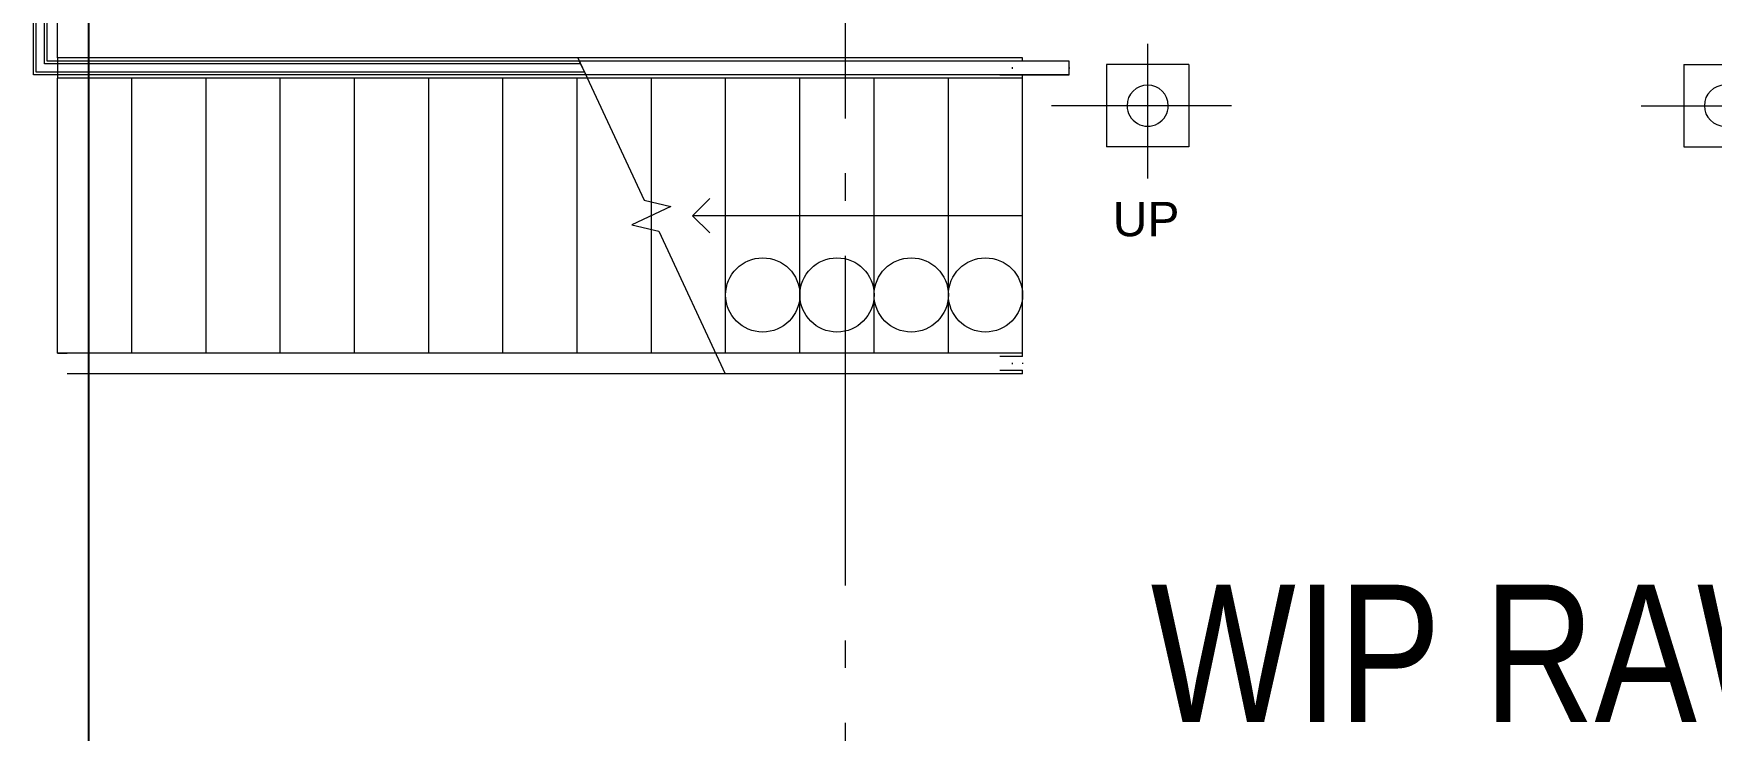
# Model space of a CAD drawing. Header units: millimetres. Extents: x -187347 to 135007, y -6415 to 292048.
# Drawn here: x -89892 to -83789, y 50181 to 52717 of the extents above; entities that cross this region are included whole.
import ezdxf

# ---------------------------------------------------------------- set-up
doc = ezdxf.new("R2010")
doc.units = ezdxf.units.MM
doc.header["$LTSCALE"] = 100
doc.linetypes.add('CRT_Dash Line_1mm', pattern=[800, 400, -400])
doc.linetypes.add('Z_LINE-CNTR', pattern=[17, 12, -2, 1, -2])
for name, color, linetype, lineweight in [('A-AREA-IDEN', 7, 'Continuous', 5), ('A-DETL-GENF', 7, 'Continuous', 5), ('A-FLOR-HRAL', 7, 'Continuous', 5), ('A-FLOR-HRAL-MBND', 7, 'CRT_Dash Line_1mm', 5), ('A-GENM', 7, 'Continuous', 5), ('S-GRID', 7, 'Continuous', 5), ('S-STRS', 7, 'Continuous', 5), ('S-STRS-ANNO', 7, 'Continuous', 5), ('S-STRS-IDEN', 7, 'Continuous', 5), ('S-STRS-MBND', 7, 'CRT_Dash Line_1mm', 5)]:
    doc.layers.add(name, color=color, linetype=linetype, lineweight=lineweight)
doc.layers.add('Tracklength', color=4, linetype='Continuous')
doc.styles.add('Arial', font='arial.ttf', dxfattribs={"height": 150})
doc.styles.add('Arial_40', font='arial.ttf', dxfattribs={"width": 0.8, "height": 125})

# ---------------------------------------------------------------- blocks, each defined once
blk = doc.blocks.new('Railing - Railing-7287846-BLOCK WORK - GROUND FLOOR PLAN - FOR SITE')
at = {"layer": 'A-FLOR-HRAL-MBND'}
for p, q in [((123057.5, -51150), (123087.5, -51150)), ((123057.5, -51478), (123057.5, -51150)), ((123057.5, -51150), (123087.5, -51150)), ((123057.5, -51478), (123057.5, -51150)), ((123087.5, -51448), (123087.5, -51150)), ((123087.5, -51448), (123087.5, -51150)), ((123135, -51448), (123087.5, -51448)), ((123135, -51448), (123087.5, -51448)), ((125037.4, -51448), (123135, -51448)), ((125037.4, -51448), (123135, -51448)), ((123135, -51478), (123057.5, -51478)), ((123135, -51478), (123057.5, -51478)), ((125051.4, -51478), (123135, -51478)), ((125051.4, -51478), (123135, -51478))]:
    blk.add_line(p, q, dxfattribs=at)
blk = doc.blocks.new('Top Rail Type - Top Rail_Internal_-7287862-BLOCK WORK - GROUND FLOOR PLAN - FOR SITE')
at = {"layer": 'A-FLOR-HRAL'}
for p, q in [((126815, -51438), (126562.3, -51438)), ((126562.3, -51488), (126815, -51488)), ((126607.8, -51465.6), (126607.8, -51460.3))]:
    blk.add_line(p, q, dxfattribs=at)
at = {"layer": 'A-FLOR-HRAL', "flags": 128}
blk.add_lwpolyline([(126815, -51461), (126815, -51463), (126815, -51464.9)], dxfattribs=at)
blk = doc.blocks.new('Top Rail Type - Top Rail_Internal_-V97-BLOCK WORK - GROUND FLOOR PLAN - FOR SITE')
at = {"layer": 'A-FLOR-HRAL', "linetype": 'CRT_Dash Line_1mm'}
for p, q in [((123047.5, -51150), (123097.5, -51150)), ((123047.5, -51488), (123047.5, -51150)), ((123097.5, -51438), (123097.5, -51150)), ((123135, -51438), (123097.5, -51438)), ((125032.7, -51438), (123135, -51438)), ((123135, -51488), (123047.5, -51488)), ((125056, -51488), (123135, -51488))]:
    blk.add_line(p, q, dxfattribs=at)
at = {"layer": 'A-FLOR-HRAL'}
for p, q in [((125032.7, -51438), (125056, -51488)), ((126815, -51438), (125032.7, -51438)), ((126815, -51488), (126815, -51438)), ((126815, -51488), (125056, -51488))]:
    blk.add_line(p, q, dxfattribs=at)
blk = doc.blocks.new('Top Rail Type - Top Rail_Internal_-7288802-BLOCK WORK - GROUND FLOOR PLAN - FOR SITE')
at = {"layer": 'A-FLOR-HRAL'}
for p, q in [((126645, -52513), (126562.3, -52513)), ((126607.8, -52540.6), (126607.8, -52535.3)), ((126562.3, -52563), (126645, -52563))]:
    blk.add_line(p, q, dxfattribs=at)
at = {"layer": 'A-FLOR-HRAL', "flags": 128}
blk.add_lwpolyline([(126645, -52536), (126645, -52538), (126645, -52539.9)], dxfattribs=at)
blk = doc.blocks.new('OCC_AR_INT_Bollard - AR_M3_GM_BOLLARD_B_1200mmH-STAINLESS STEEL-V125-BLOCK WORK - GROUND FLOOR PLAN - FOR SITE')
at = {"layer": 'A-GENM', "color": 253, "true_color": 0xaaaaaa}
for p, q in [((0, 225), (0, -265)), ((-150, 150), (150, 150)), ((-150, 150), (-150, -150)), ((150, 150), (150, -150)), ((-305, 0), (350, 0)), ((-150, -150), (150, -150))]:
    blk.add_line(p, q, dxfattribs=at)
for start, end in [(360, 180), (180, 360)]:
    blk.add_arc((0, 0), 75, start, end, dxfattribs=at)
blk = doc.blocks.new('OCC_AR_INT_Bollard - AR_M3_GM_BOLLARD_B_1200mmH-STAINLESS STEEL-V126-BLOCK WORK - GROUND FLOOR PLAN - FOR SITE')
at = {"layer": 'A-GENM', "color": 253, "true_color": 0xaaaaaa}
for p, q in [((0, -225), (0, 265)), ((-150, 150), (150, 150)), ((-150, -150), (-150, 150)), ((150, -150), (150, 150)), ((-305, 0), (350, 0)), ((-150, -150), (150, -150))]:
    blk.add_line(p, q, dxfattribs=at)
for start, end in [(360, 180), (180, 360)]:
    blk.add_arc((0, 0), 75, start, end, dxfattribs=at)
blk = doc.blocks.new('ARC-Detail_Items-Stair_Number_Circles - Stair_Number_Circles-3653885-BLOCK WORK - GROUND FLOOR PLAN - FOR SITE')
at = {"layer": 'A-DETL-GENF'}
for centre in [(135, 0), (405, 0), (675, 0), (945, 0)]:
    blk.add_circle(centre, 135, dxfattribs=at)

msp = doc.modelspace()

# ---------------------------------------------------------------- linework, layer by layer
at = {"layer": 'S-GRID', "color": 152, "linetype": 'Z_LINE-CNTR'}
msp.add_line((-86939.9, 111408.8), (-86939.9, -6038.2), dxfattribs=at)
at = {"layer": 'S-STRS'}
for p, q in [((-86294.9, 52629.5), (-87913, 52629.5)), ((-86294.9, 52617), (-86294.9, 52629.5)), ((-87644.9, 52554.5), (-87878, 52554.5)), ((-87374.9, 52554.5), (-87644.9, 52554.5)), ((-87644.9, 52104.8), (-87644.9, 52554.5)), ((-87644.9, 52104.8), (-87644.9, 52554.5)), ((-87104.9, 52554.5), (-87374.9, 52554.5)), ((-87374.9, 51554.5), (-87374.9, 52554.5)), ((-87374.9, 51554.5), (-87374.9, 52554.5)), ((-86834.9, 52554.5), (-87104.9, 52554.5)), ((-87104.9, 51554.5), (-87104.9, 52554.5)), ((-87104.9, 51554.5), (-87104.9, 52554.5)), ((-86564.9, 52554.5), (-86834.9, 52554.5)), ((-86834.9, 51554.5), (-86834.9, 52554.5)), ((-86834.9, 51554.5), (-86834.9, 52554.5)), ((-86294.9, 52554.5), (-86564.9, 52554.5)), ((-86564.9, 51554.5), (-86564.9, 52554.5)), ((-86564.9, 51554.5), (-86564.9, 52554.5)), ((-86294.9, 52554.5), (-86294.9, 52567)), ((-86294.9, 51554.5), (-86294.9, 52554.5)), ((-86294.9, 51554.5), (-86294.9, 52554.5)), ((-87644.9, 52004.3), (-87644.9, 52054.5)), ((-87644.9, 52004.3), (-87644.9, 52054.5)), ((-87374.9, 51554.5), (-87411.7, 51554.5)), ((-87104.9, 51554.5), (-87374.9, 51554.5)), ((-86834.9, 51554.5), (-87104.9, 51554.5)), ((-86564.9, 51554.5), (-86834.9, 51554.5)), ((-86294.9, 51554.5), (-86564.9, 51554.5)), ((-86294.9, 51542), (-86294.9, 51554.5)), ((-86294.9, 51479.5), (-87376.8, 51479.5)), ((-86294.9, 51479.5), (-86294.9, 51492))]:
    msp.add_line(p, q, dxfattribs=at)
at = {"layer": 'S-STRS-ANNO'}
for p, q in [((-87494.9, 52054.5), (-87432.4, 52117)), ((-87374.9, 52054.5), (-87494.9, 52054.5)), ((-87494.9, 52054.5), (-87432.4, 51992)), ((-87104.9, 52054.5), (-87374.9, 52054.5)), ((-86834.9, 52054.5), (-87104.9, 52054.5)), ((-86564.9, 52054.5), (-86834.9, 52054.5)), ((-86294.9, 52054.5), (-86564.9, 52054.5))]:
    msp.add_line(p, q, dxfattribs=at)
at = {"layer": 'S-STRS-MBND'}
for p, q in [((-89804.9, 52629.5), (-89804.9, 52905)), ((-89804.9, 52629.5), (-89804.9, 52554.5)), ((-87913, 52629.5), (-89804.9, 52629.5)), ((-87878, 52554.5), (-89804.9, 52554.5)), ((-89804.9, 51554.5), (-89804.9, 52554.5)), ((-89804.9, 51554.5), (-89804.9, 52554.5)), ((-89534.9, 51554.5), (-89534.9, 52554.5)), ((-89534.9, 51554.5), (-89534.9, 52554.5)), ((-89264.9, 51554.5), (-89264.9, 52554.5)), ((-89264.9, 51554.5), (-89264.9, 52554.5)), ((-88994.9, 51554.5), (-88994.9, 52554.5)), ((-88994.9, 51554.5), (-88994.9, 52554.5)), ((-88724.9, 51554.5), (-88724.9, 52554.5)), ((-88724.9, 51554.5), (-88724.9, 52554.5)), ((-88454.9, 51554.5), (-88454.9, 52554.5)), ((-88454.9, 51554.5), (-88454.9, 52554.5)), ((-88184.9, 51554.5), (-88184.9, 52554.5)), ((-88184.9, 51554.5), (-88184.9, 52554.5)), ((-87914.9, 51554.5), (-87914.9, 52554.5)), ((-87914.9, 51554.5), (-87914.9, 52554.5)), ((-87644.9, 52054.5), (-87644.9, 52104.8)), ((-87644.9, 52054.5), (-87644.9, 52104.8)), ((-87644.9, 51554.5), (-87644.9, 52004.3)), ((-87644.9, 51554.5), (-87644.9, 52004.3)), ((-89804.9, 51554.5), (-89770.4, 51554.5)), ((-89770.4, 51554.5), (-89804.9, 51554.5)), ((-87411.7, 51554.5), (-89770.4, 51554.5)), ((-87376.8, 51479.5), (-89770.4, 51479.5))]:
    msp.add_line(p, q, dxfattribs=at)
at = {"layer": 'S-STRS-MBND', "linetype": 'Continuous', "lineweight": 9}
for p, q in [((-87913, 52629.5), (-87671.3, 52111.2)), ((-87574.1, 52087.6), (-87715.7, 52021.5)), ((-87671.3, 52111.2), (-87574.1, 52087.6)), ((-87715.7, 52021.5), (-87618.5, 51997.9)), ((-87618.5, 51997.9), (-87376.8, 51479.5))]:
    msp.add_line(p, q, dxfattribs=at)
at = {"layer": 'Tracklength'}
msp.add_lwpolyline([(-89691.4, 120387.9), (-18064, 120387.9), (-18064, -6038.2), (-89691.4, -6038.2)], close=True, dxfattribs=at)

# ---------------------------------------------------------------- block references
at = {"layer": 'A-DETL-GENF', "rotation": 180}
msp.add_blockref('ARC-Detail_Items-Stair_Number_Circles - Stair_Number_Circles-3653885-BLOCK WORK - GROUND FLOOR PLAN - FOR SITE', (-86294.9, 51766.3), dxfattribs=at)
at = {"layer": 'A-FLOR-HRAL', "color": 253, "lineweight": 5, "true_color": 0xaaaaaa}
for name in ['Top Rail Type - Top Rail_Internal_-V97-BLOCK WORK - GROUND FLOOR PLAN - FOR SITE', 'Railing - Railing-7287846-BLOCK WORK - GROUND FLOOR PLAN - FOR SITE', 'Top Rail Type - Top Rail_Internal_-7287862-BLOCK WORK - GROUND FLOOR PLAN - FOR SITE', 'Top Rail Type - Top Rail_Internal_-7288802-BLOCK WORK - GROUND FLOOR PLAN - FOR SITE']:
    msp.add_blockref(name, (-212939.9, 104055), dxfattribs=at)
at = {"layer": 'A-GENM', "color": 253, "lineweight": 5, "true_color": 0xaaaaaa, "rotation": 180}
msp.add_blockref('OCC_AR_INT_Bollard - AR_M3_GM_BOLLARD_B_1200mmH-STAINLESS STEEL-V126-BLOCK WORK - GROUND FLOOR PLAN - FOR SITE', (-85839.9, 52455), dxfattribs=at)
at = {"layer": 'A-GENM', "color": 253, "lineweight": 5, "true_color": 0xaaaaaa}
msp.add_blockref('OCC_AR_INT_Bollard - AR_M3_GM_BOLLARD_B_1200mmH-STAINLESS STEEL-V125-BLOCK WORK - GROUND FLOOR PLAN - FOR SITE', (-83739.9, 52455), dxfattribs=at)

# ---------------------------------------------------------------- texts
at = {"layer": 'A-AREA-IDEN', "color": 7, "insert": (-85828.5, 50711.7), "char_height": 500, "width": 11308.882, "attachment_point": 1, "style": 'Arial_40'}
msp.add_mtext('WIP RAW MATERIAL PRODUCT STORAGE', dxfattribs=at)
at = {"layer": 'S-STRS-IDEN', "insert": (-85966.8, 52104.8), "char_height": 125, "width": 289.597, "attachment_point": 1, "line_spacing_factor": 0.941778, "style": 'Arial'}
msp.add_mtext('UP', dxfattribs=at)

doc.saveas('drawing.dxf')
